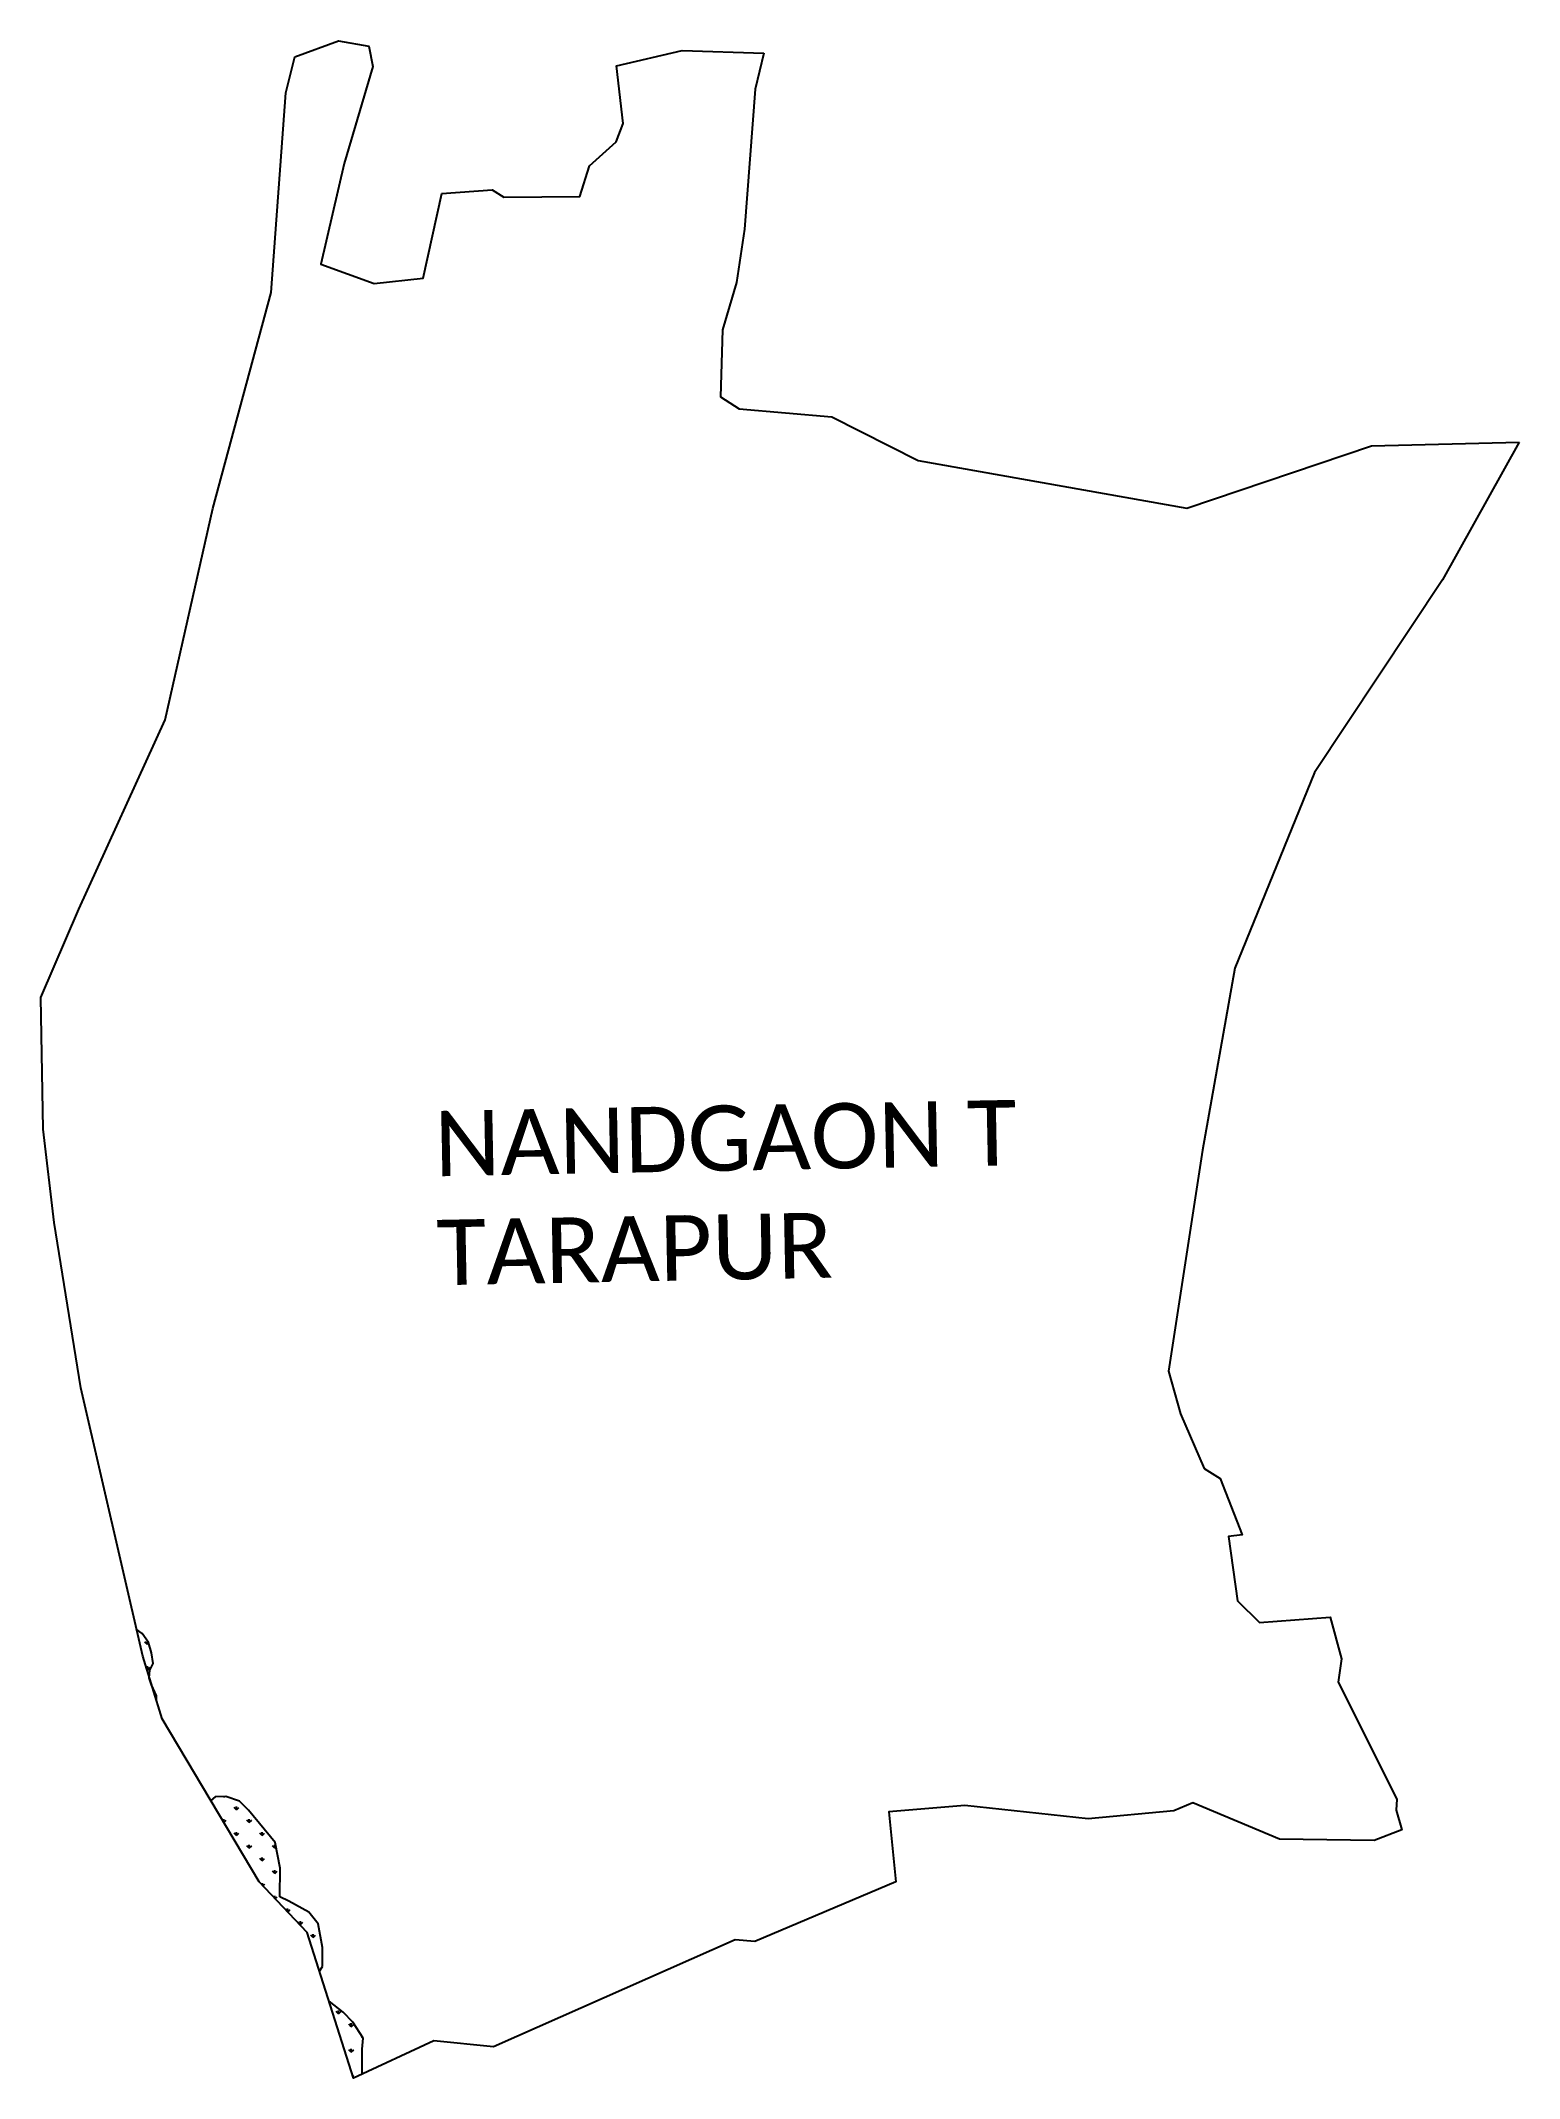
# Model space of a CAD drawing. Header units: feet. Extents: x 257393 to 259853, y 2184704 to 2188094.
import ezdxf

# ---------------------------------------------------------------- set-up
doc = ezdxf.new("R2010")
doc.units = ezdxf.units.FT
doc.header["$MEASUREMENT"] = 0
for name, color, linetype in [('MANGROOVES', 112, 'Continuous'), ('village', 3, 'Continuous'), ('VILLAGE NAME', 250, 'Continuous')]:
    doc.layers.add(name, color=color, linetype=linetype)
doc.styles.get("Standard").update_dxf_attribs({"font": 'arial.ttf'})

msp = doc.modelspace()

# ---------------------------------------------------------------- linework, layer by layer
at = {"color": 3}
msp.add_lwpolyline([(258460.7, 2188078.1), (258596.4, 2188073.6)], dxfattribs=at)
at = {"layer": 'MANGROOVES'}
for p, q in [((257562.3, 2185444.6), (257552.2, 2185451.6)), ((257572.9, 2185429.6), (257562.3, 2185444.6)), ((257577.9, 2185412.2), (257572.9, 2185429.6)), ((257580.5, 2185394.4), (257577.9, 2185412.2)), ((257573.6, 2185370.8), (257574.6, 2185383.5)), ((257574.6, 2185383.5), (257580.5, 2185394.4)), ((257577.6, 2185359.2), (257573.6, 2185370.8)), ((257585.9, 2185340.6), (257577.6, 2185359.2)), ((257586.2, 2185332.5), (257585.9, 2185340.6)), ((257683.7, 2185172.6), (257676.3, 2185166.4)), ((257701.3, 2185173.2), (257683.7, 2185172.6)), ((257723.8, 2185165.2), (257701.3, 2185173.2)), ((257738.8, 2185150.5), (257723.8, 2185165.2)), ((257783.3, 2185096.6), (257738.8, 2185150.5)), ((257791.6, 2185053.9), (257783.3, 2185096.6)), ((257791.1, 2185006.3), (257791.6, 2185053.9)), ((257806.2, 2184999), (257791.1, 2185006.3)), ((257839.6, 2184980.7), (257806.2, 2184999)), ((257854.9, 2184961.5), (257839.6, 2184980.7)), ((257862.3, 2184921.8), (257854.9, 2184961.5)), ((257861.9, 2184890.1), (257862.3, 2184921.8)), ((257857.2, 2184882.7), (257861.9, 2184890.1)), ((257896.7, 2184814.3), (257873.1, 2184832.4)), ((257912.8, 2184797.9), (257896.7, 2184814.3)), ((257929.6, 2184771), (257912.8, 2184797.9)), ((257928, 2184753), (257929.6, 2184771)), ((257928.2, 2184711.2), (257928, 2184753))]:
    msp.add_line(p, q, dxfattribs=at)
at = {"layer": 'MANGROOVES', "linetype": 'Continuous'}
for p, q in [((257570.7, 2185426.6), (257566.7, 2185430.6)), ((257570.7, 2185426.6), (257570.7, 2185432.3)), ((257570.7, 2185426.6), (257573.1, 2185429)), ((257570.7, 2185384.2), (257570.2, 2185384.8)), ((257570.7, 2185384.2), (257570.7, 2185389.8)), ((257570.7, 2185384.2), (257574.7, 2185388.2)), ((257698, 2185172.1), (257697, 2185173.1)), ((257698, 2185172.1), (257698, 2185173.1)), ((257698, 2185172.1), (257699, 2185173.1)), ((257719.2, 2185150.9), (257715.2, 2185154.9)), ((257719.2, 2185150.9), (257719.2, 2185156.5)), ((257719.2, 2185150.9), (257723.2, 2185154.9)), ((257698, 2185130), (257698, 2185135.3)), ((257698.1, 2185129.8), (257702, 2185133.6)), ((257719.2, 2185108.4), (257715.2, 2185112.4)), ((257719.2, 2185108.4), (257719.2, 2185114.1)), ((257719.2, 2185108.4), (257723.2, 2185112.4)), ((257740.4, 2185129.7), (257736.4, 2185133.6)), ((257740.4, 2185129.7), (257740.4, 2185135.3)), ((257740.4, 2185129.7), (257744.4, 2185133.6)), ((257761.6, 2185108.4), (257757.7, 2185112.4)), ((257761.6, 2185108.4), (257761.6, 2185114.1)), ((257761.6, 2185108.4), (257765.6, 2185112.4)), ((257740.4, 2185087.2), (257736.4, 2185091.2)), ((257740.4, 2185087.2), (257740.4, 2185092.9)), ((257740.4, 2185087.2), (257744.4, 2185091.2)), ((257761.6, 2185066), (257757.7, 2185070)), ((257761.6, 2185066), (257761.6, 2185071.6)), ((257761.6, 2185066), (257765.6, 2185070)), ((257782.8, 2185087.2), (257778.9, 2185091.2)), ((257782.8, 2185087.2), (257782.8, 2185092.9)), ((257782.8, 2185087.2), (257784.8, 2185089.2)), ((257782.8, 2185044.8), (257778.9, 2185048.8)), ((257782.8, 2185044.8), (257782.8, 2185050.4)), ((257782.8, 2185044.8), (257786.8, 2185048.8)), ((257761.6, 2185026), (257761.6, 2185029.2)), ((257762.8, 2185024.8), (257765.6, 2185027.6)), ((257782.8, 2185003.7), (257782.8, 2185008)), ((257783.5, 2185003), (257786.8, 2185006.4)), ((257804.1, 2184981.5), (257804.1, 2184986.8)), ((257804.2, 2184981.3), (257808, 2184985.1)), ((257825.3, 2184960), (257821.3, 2184963.9)), ((257825.3, 2184960), (257825.3, 2184965.6)), ((257825.3, 2184960), (257829.3, 2184963.9)), ((257846.5, 2184938.7), (257842.5, 2184942.7)), ((257846.5, 2184938.7), (257846.5, 2184944.4)), ((257846.5, 2184938.7), (257850.5, 2184942.7)), ((257888.9, 2184811.5), (257884.9, 2184815.4)), ((257888.9, 2184811.5), (257888.9, 2184817.1)), ((257888.9, 2184811.5), (257892.9, 2184815.4)), ((257892.1, 2184772.3), (257892.9, 2184773)), ((257910.1, 2184790.2), (257906.1, 2184794.2)), ((257910.1, 2184790.2), (257910.1, 2184795.9)), ((257910.1, 2184790.2), (257914.1, 2184794.2)), ((257929.6, 2184770.8), (257927.4, 2184773)), ((257910.1, 2184747.8), (257906.1, 2184751.8)), ((257910.1, 2184747.8), (257910.1, 2184753.4)), ((257910.1, 2184747.8), (257914.1, 2184751.8)), ((257928.1, 2184729.8), (257927.4, 2184730.6)), ((257912.5, 2184707.8), (257914.1, 2184709.4))]:
    msp.add_line(p, q, dxfattribs=at)
at = {"layer": 'village', "color": 3}
for points in [[(259853.3, 2187426.6, 0), (259725.4, 2187197.7, 0), (259512.5, 2186876.7, 0), (259380.1, 2186551.5, 0), (259326.5, 2186248.6, 0), (259269.6, 2185880.8, 0), (259289.7, 2185809.9, 0), (259329.1, 2185719, 0), (259355.5, 2185702.3, 0), (259392.4, 2185608.8, 0), (259369.6, 2185605.6, 0), (259384.6, 2185498.5, 0), (259421.2, 2185462.6, 0), (259538.8, 2185471.5, 0), (259557.7, 2185402.2, 0), (259552.1, 2185363.5, 0), (259649.6, 2185169, 0), (259648.2, 2185150.5, 0), (259657.8, 2185117.9, 0), (259611.7, 2185100, 0), (259454.5, 2185102.2, 0), (259310.3, 2185162.6, 0), (259278.3, 2185149.5, 0), (259136.2, 2185136, 0), (258930.7, 2185158.2, 0), (258804.5, 2185147.6, 0), (258815.9, 2185031.3, 0), (258581.3, 2184932.1, 0), (258548.5, 2184934.7, 0), (258146.5, 2184756.8, 0), (258047.4, 2184766.4, 0), (257913.6, 2184704.4, 0), (257836.8, 2184947.1, 0), (257756.8, 2185031, 0), (257595.6, 2185302.2, 0), (257563.4, 2185406.7, 0), (257460, 2185853.1, 0), (257415.9, 2186128.2, 0), (257397.3, 2186283.4, 0), (257393.4, 2186502.5, 0), (257456.5, 2186649.6, 0), (257600.1, 2186964.7, 0), (257679.6, 2187315.9, 0), (257776.8, 2187675.7, 0), (257801.4, 2188007.9, 0), (257815.9, 2188067.9, 0), (257888.9, 2188094.4, 0), (257939.3, 2188085.3, 0), (257945.8, 2188051.7, 0), (257898.2, 2187890.3, 0), (257859.1, 2187722.8, 0), (257948.3, 2187690.3, 0), (258029.6, 2187699.5, 0), (258060.6, 2187840.2, 0), (258144.6, 2187846.2, 0), (258163.9, 2187834, 0), (258290.3, 2187835.1, 0), (258306.3, 2187886.1, 0), (258350.9, 2187926.2, 0), (258362.6, 2187957, 0), (258351.5, 2188052.8, 0), (258460.7, 2188078.1, 0)], [(258596.4, 2188073.6, 0), (258581.9, 2188013.8, 0), (258564.3, 2187781, 0), (258551.1, 2187692.1, 0), (258527.8, 2187613.4, 0), (258524.1, 2187502.2, 0), (258555.2, 2187481.9, 0), (258709.5, 2187468.5, 0), (258853.1, 2187395.8, 0), (259300, 2187317, 0), (259607.5, 2187420.5, 0), (259853.3, 2187426.6, 0)]]:
    msp.add_polyline3d(points, dxfattribs=at)

# ---------------------------------------------------------------- texts
at = {"layer": 'VILLAGE NAME', "insert": (258047.4, 2186313.7), "char_height": 108.748, "attachment_point": 1, "rotation": 1.1028}
msp.add_mtext_dynamic_manual_height_columns('{\\fCalibri|b0|i0|c0|p34;NANDGAON T TARAPUR}', width=1145.527, gutter_width=543.7, heights=[0], dxfattribs=at)

doc.saveas('drawing.dxf')
